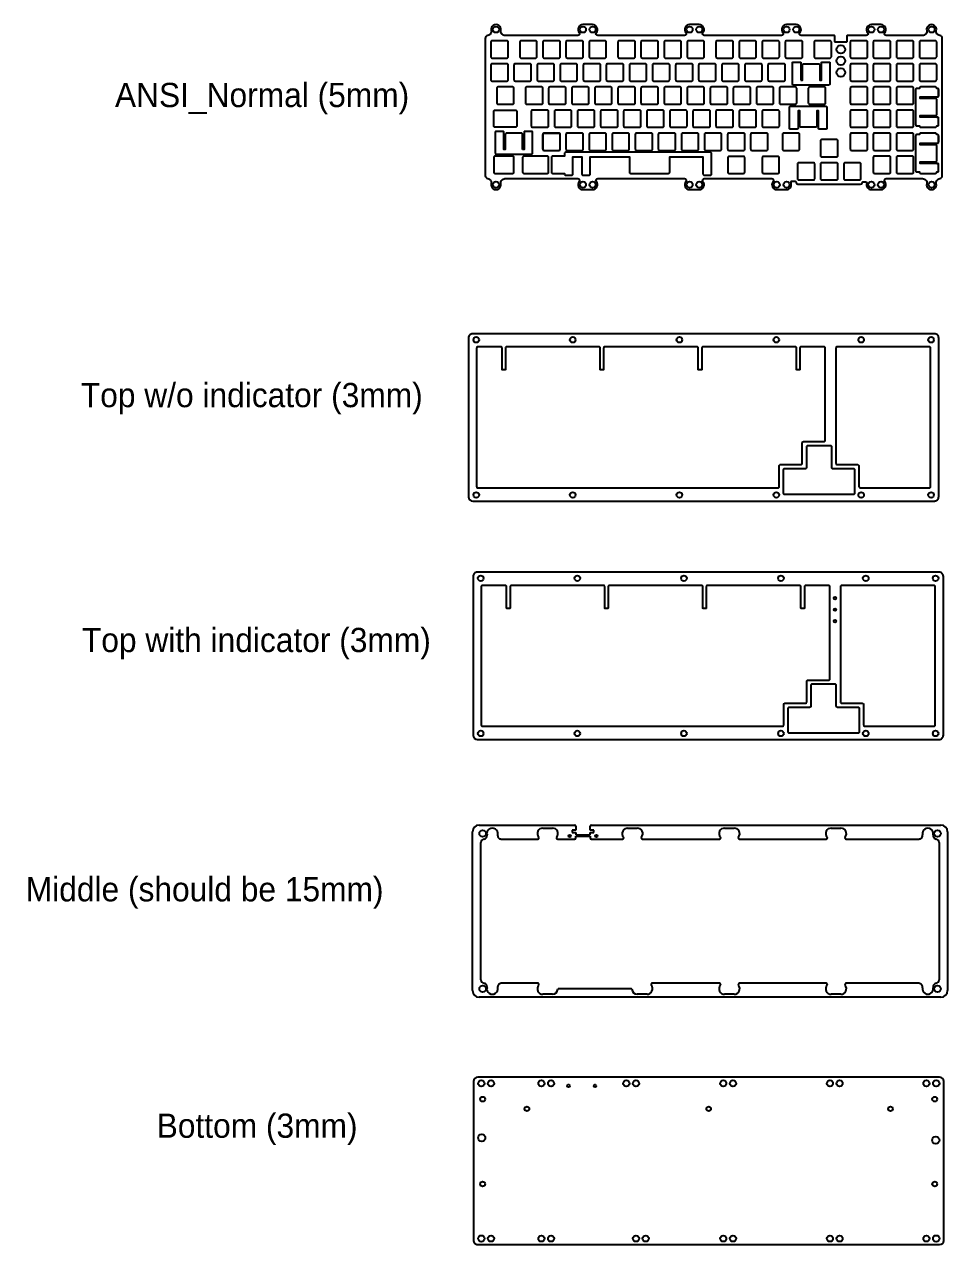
# Model space of a CAD drawing. Extents: x -388 to 374, y -1165 to -158.
import ezdxf
from ezdxf.enums import TextEntityAlignment as Align

# ---------------------------------------------------------------- set-up
doc = ezdxf.new("R2010")
doc.units = 0
doc.header["$MEASUREMENT"] = 0
doc.layers.get('0').update_dxf_attribs({"linetype": 'CONTINUOUS'})
for name, color, linetype in [('BOTTOM', 4, 'CONTINUOUS'), ('MID', 3, 'CONTINUOUS'), ('PLATE', 2, 'CONTINUOUS'), ('TOP', 1, 'CONTINUOUS')]:
    doc.layers.add(name, color=color, linetype=linetype)
doc.styles.get("Standard").update_dxf_attribs({"font": ''})
doc.styles.get('STANDARD').set_extended_font_data('굴림')

# ---------------------------------------------------------------- blocks, each defined once
blk = doc.blocks.new('SWITCH_HOLE_FOR_ACRYLIC')
for p, q in [((-7.1, -6.1), (-7.1, 6.1)), ((-6.1, 7.1), (6.1, 7.1)), ((7.1, -6.1), (7.1, 6.1)), ((-6.1, -7.1), (6.1, -7.1))]:
    blk.add_line(p, q)
for centre, start, end in [((-6.1, 6.1), 90, 180), ((6.1, 6.1), 0, 90), ((-6.1, -6.1), 180, 270), ((6.1, -6.1), 270, 0)]:
    blk.add_arc(centre, 1, start, end)
blk = doc.blocks.new('QWEQWE')
at = {"layer": 'PLATE'}
for p, q in [((373.9, 14.4), (373.9, 9.4)), ((372.4, 8.4), (373.4, 8.4)), ((372.4, -29.7), (373.4, -29.7)), ((373.9, -23.7), (373.9, -28.7))]:
    blk.add_line(p, q, dxfattribs=at)
for points in [[(259.6, 61.5, 0.634134), (256.5, 68), (248.5, 68, 0.634134), (245.4, 61.5, -0.634134), (244.3, 59), (180.7, 59, -0.634134), (179.6, 61.5, 0.634134), (176.5, 68), (168.5, 68, 0.634134), (165.4, 61.5, -0.634134), (164.3, 59), (92.7, 59, -0.634134), (91.6, 61.5, 0.634134), (88.5, 68), (80.5, 68, 0.634134), (77.4, 61.5, -0.634134), (76.3, 59), (16.2, 59, -0.474496), (12.8, 63.2, 1.224738), (4.9, 63.2, -0.424179), (2.1, 59, 0.365977), (0, 56.6), (0, -56.6, 0.365977), (2.1, -59, -0.424179), (4.9, -63.2, 1.224738), (12.8, -63.2, -0.474496), (16.2, -59), (76.3, -59, -0.63414), (77.4, -61.5, 0.63414), (80.5, -68), (88.5, -68, 0.63414), (91.6, -61.5, -0.63414), (92.7, -59), (164.3, -59, -0.63414), (165.4, -61.5, 0.63414), (168.5, -68), (176.5, -68, 0.63414), (179.6, -61.5, -0.63414), (180.7, -59), (236.3, -59, -0.63414), (237.4, -61.5, 0.63414), (240.5, -68), (248.5, -68, 0.474496), (252.4, -63.2, -0.101027), (252.4, -61.8, -0.356385), (253.4, -61), (255.4, -61, -0.414214), (256.4, -62, 0.414214), (257.9, -63.5), (309.6, -63.5, 0.356394), (311.1, -62.3, -0.356394), (312.1, -61.5), (313.7, -61.5, -0.414204), (314.7, -62.5, -0.050389), (314.6, -63.2, 0.474496), (318.5, -68), (326.5, -68, 0.63414), (329.6, -61.5, -0.63414), (330.7, -59), (360.8, -59, -0.4745), (364.2, -63.2, 1.224745), (372.1, -63.2, -0.424179), (374.9, -59, 0.365977), (377, -56.6), (377, 56.6, 0.365977), (374.9, 59, -0.424179), (372.1, 63.2, 1.224738), (364.2, 63.2, -0.474496), (360.8, 59), (330.7, 59, -0.634134), (329.6, 61.5, 0.634134), (326.5, 68), (318.5, 68, 0.634134), (315.4, 61.5, -0.634134), (314.3, 59), (298.7, 59, 0.414214), (298.2, 58.5), (298.2, 54.1, -0.414214), (297.7, 53.6), (288.8, 53.6, -0.414214), (288.3, 54.1), (288.3, 58.5, 0.414214), (287.8, 59), (260.7, 59, -0.634134)], [(18.8, 41.5), (18.8, 53.7, 0.414214), (17.8, 54.7), (5.6, 54.7, 0.414214), (4.6, 53.7), (4.6, 41.5, 0.414214), (5.6, 40.5), (17.8, 40.5, 0.414214)], [(42.6, 41.5), (42.6, 53.7, 0.414214), (41.6, 54.7), (29.4, 54.7, 0.414214), (28.4, 53.7), (28.4, 41.5, 0.414214), (29.4, 40.5), (41.6, 40.5, 0.414214)], [(61.7, 41.5), (61.7, 53.7, 0.414214), (60.7, 54.7), (48.5, 54.7, 0.414214), (47.5, 53.7), (47.5, 41.5, 0.414214), (48.5, 40.5), (60.7, 40.5, 0.414214)], [(80.7, 41.5), (80.7, 53.7, 0.414214), (79.7, 54.7), (67.5, 54.7, 0.414214), (66.5, 53.7), (66.5, 41.5, 0.414214), (67.5, 40.5), (79.7, 40.5, 0.414214)], [(99.8, 41.5), (99.8, 53.7, 0.414214), (98.8, 54.7), (86.6, 54.7, 0.414214), (85.6, 53.7), (85.6, 41.5, 0.414214), (86.6, 40.5), (98.8, 40.5, 0.414214)], [(123.6, 41.5), (123.6, 53.7, 0.414214), (122.6, 54.7), (110.4, 54.7, 0.414214), (109.4, 53.7), (109.4, 41.5, 0.414214), (110.4, 40.5), (122.6, 40.5, 0.414214)], [(142.6, 41.5), (142.6, 53.7, 0.414214), (141.6, 54.7), (129.4, 54.7, 0.414214), (128.4, 53.7), (128.4, 41.5, 0.414214), (129.4, 40.5), (141.6, 40.5, 0.414214)], [(161.7, 41.5), (161.7, 53.7, 0.414214), (160.7, 54.7), (148.5, 54.7, 0.414214), (147.5, 53.7), (147.5, 41.5, 0.414214), (148.5, 40.5), (160.7, 40.5, 0.414214)], [(180.7, 41.5), (180.7, 53.7, 0.414214), (179.7, 54.7), (167.5, 54.7, 0.414214), (166.5, 53.7), (166.5, 41.5, 0.414214), (167.5, 40.5), (179.7, 40.5, 0.414214)], [(203.5, 54.7), (191.3, 54.7, 0.414214), (190.3, 53.7), (190.3, 41.5, 0.414214), (191.3, 40.5), (203.5, 40.5, 0.414214), (204.5, 41.5), (204.5, 53.7, 0.414214)], [(223.6, 41.5), (223.6, 53.7, 0.414214), (222.6, 54.7), (210.4, 54.7, 0.414214), (209.4, 53.7), (209.4, 41.5, 0.414214), (210.4, 40.5), (222.6, 40.5, 0.414214)], [(242.6, 41.5), (242.6, 53.7, 0.414214), (241.6, 54.7), (229.4, 54.7, 0.414214), (228.4, 53.7), (228.4, 41.5, 0.414214), (229.4, 40.5), (241.6, 40.5, 0.414214)], [(261.7, 41.5), (261.7, 53.7, 0.414214), (260.7, 54.7), (248.5, 54.7, 0.414214), (247.5, 53.7), (247.5, 41.5, 0.414214), (248.5, 40.5), (260.7, 40.5, 0.414214)], [(285.5, 41.5), (285.5, 53.7, 0.414214), (284.5, 54.7), (272.3, 54.7, 0.414214), (271.3, 53.7), (271.3, 41.5, 0.414214), (272.3, 40.5), (284.5, 40.5, 0.414214)], [(315.3, 41.5), (315.3, 53.7, 0.414214), (314.3, 54.7), (302.1, 54.7, 0.414214), (301.1, 53.7), (301.1, 41.5, 0.414214), (302.1, 40.5), (314.3, 40.5, 0.414214)], [(334.3, 41.5), (334.3, 53.7, 0.414214), (333.3, 54.7), (321.1, 54.7, 0.414214), (320.1, 53.7), (320.1, 41.5, 0.414214), (321.1, 40.5), (333.3, 40.5, 0.414214)], [(353.4, 41.5), (353.4, 53.7, 0.414214), (352.4, 54.7), (340.2, 54.7, 0.414214), (339.2, 53.7), (339.2, 41.5, 0.414214), (340.2, 40.5), (352.4, 40.5, 0.414214)], [(372.4, 41.5), (372.4, 53.7, 0.414214), (371.4, 54.7), (359.2, 54.7, 0.414214), (358.2, 53.7), (358.2, 41.5, 0.414214), (359.2, 40.5), (371.4, 40.5, 0.414214)], [(18.8, 22.5), (18.8, 34.7, 0.414214), (17.8, 35.7), (5.6, 35.7, 0.414214), (4.6, 34.7), (4.6, 22.5, 0.414214), (5.6, 21.5), (17.8, 21.5, 0.414214)], [(24.6, 21.5), (36.8, 21.5, 0.414214), (37.8, 22.5), (37.8, 34.7, 0.414214), (36.8, 35.7), (24.6, 35.7, 0.414214), (23.6, 34.7), (23.6, 22.5, 0.414214)], [(43.7, 21.5), (55.9, 21.5, 0.414214), (56.9, 22.5), (56.9, 34.7, 0.414214), (55.9, 35.7), (43.7, 35.7, 0.414214), (42.7, 34.7), (42.7, 22.5, 0.414214)], [(62.7, 21.5), (74.9, 21.5, 0.414214), (75.9, 22.5), (75.9, 34.7, 0.414214), (74.9, 35.7), (62.7, 35.7, 0.414214), (61.7, 34.7), (61.7, 22.5, 0.414214)], [(81.8, 21.5), (94, 21.5, 0.414214), (95, 22.5), (95, 34.7, 0.414214), (94, 35.7), (81.8, 35.7, 0.414214), (80.8, 34.7), (80.8, 22.5, 0.414214)], [(100.8, 21.5), (113, 21.5, 0.414214), (114, 22.5), (114, 34.7, 0.414214), (113, 35.7), (100.8, 35.7, 0.414214), (99.8, 34.7), (99.8, 22.5, 0.414214)], [(119.9, 21.5), (132.1, 21.5, 0.414214), (133.1, 22.5), (133.1, 34.7, 0.414214), (132.1, 35.7), (119.9, 35.7, 0.414214), (118.9, 34.7), (118.9, 22.5, 0.414214)], [(138.9, 21.5), (151.1, 21.5, 0.414214), (152.1, 22.5), (152.1, 34.7, 0.414214), (151.1, 35.7), (138.9, 35.7, 0.414214), (137.9, 34.7), (137.9, 22.5, 0.414214)], [(158, 21.5), (170.2, 21.5, 0.414214), (171.2, 22.5), (171.2, 34.7, 0.414214), (170.2, 35.7), (158, 35.7, 0.414214), (157, 34.7), (157, 22.5, 0.414214)], [(177, 21.5), (189.2, 21.5, 0.414214), (190.2, 22.5), (190.2, 34.7, 0.414214), (189.2, 35.7), (177, 35.7, 0.414214), (176, 34.7), (176, 22.5, 0.414214)], [(196.1, 21.5), (208.3, 21.5, 0.414214), (209.3, 22.5), (209.3, 34.7, 0.414214), (208.3, 35.7), (196.1, 35.7, 0.414214), (195.1, 34.7), (195.1, 22.5, 0.414214)], [(215.1, 21.5), (227.3, 21.5, 0.414214), (228.3, 22.5), (228.3, 34.7, 0.414214), (227.3, 35.7), (215.1, 35.7, 0.414214), (214.1, 34.7), (214.1, 22.5, 0.414214)], [(234.2, 21.5), (246.4, 21.5, 0.414214), (247.4, 22.5), (247.4, 34.7, 0.414214), (246.4, 35.7), (234.2, 35.7, 0.414214), (233.2, 34.7), (233.2, 22.5, 0.414214)], [(260.4, 22.1), (261.8, 22.1), (261.8, 34.7, -0.414214), (262.8, 35.7), (275, 35.7, -0.414214), (276, 34.7), (276, 22.1), (277.3, 22.1), (277.3, 36.7, -0.414214), (277.8, 37.2), (283.8, 37.2, -0.414214), (284.3, 36.7), (284.3, 19.2, -0.414214), (283.3, 18.2), (254.4, 18.2, -0.414214), (253.4, 19.2), (253.4, 36.7, -0.414214), (253.9, 37.2), (259.9, 37.2, -0.414214), (260.4, 36.7)], [(302.1, 21.5), (314.3, 21.5, 0.414214), (315.3, 22.5), (315.3, 34.7, 0.414214), (314.3, 35.7), (302.1, 35.7, 0.414214), (301.1, 34.7), (301.1, 22.5, 0.414214)], [(321.1, 21.5), (333.3, 21.5, 0.414214), (334.3, 22.5), (334.3, 34.7, 0.414214), (333.3, 35.7), (321.1, 35.7, 0.414214), (320.1, 34.7), (320.1, 22.5, 0.414214)], [(340.2, 21.5), (352.4, 21.5, 0.414214), (353.4, 22.5), (353.4, 34.7, 0.414214), (352.4, 35.7), (340.2, 35.7, 0.414214), (339.2, 34.7), (339.2, 22.5, 0.414214)], [(359.2, 21.5), (371.4, 21.5, 0.414214), (372.4, 22.5), (372.4, 34.7, 0.414214), (371.4, 35.7), (359.2, 35.7, 0.414214), (358.2, 34.7), (358.2, 22.5, 0.414214)], [(9.4, 3.4, 0.414214), (10.4, 2.4), (22.6, 2.4, 0.414214), (23.6, 3.4), (23.6, 15.6, 0.414214), (22.6, 16.6), (10.4, 16.6, 0.414214), (9.4, 15.6)], [(47.4, 3.4), (47.4, 15.6, 0.414214), (46.4, 16.6), (34.2, 16.6, 0.414214), (33.2, 15.6), (33.2, 3.4, 0.414214), (34.2, 2.4), (46.4, 2.4, 0.414214)], [(66.4, 3.4), (66.4, 15.6, 0.414214), (65.4, 16.6), (53.2, 16.6, 0.414214), (52.2, 15.6), (52.2, 3.4, 0.414214), (53.2, 2.4), (65.4, 2.4, 0.414214)], [(85.5, 15.6, 0.414214), (84.5, 16.6), (72.3, 16.6, 0.414214), (71.3, 15.6), (71.3, 3.4, 0.414214), (72.3, 2.4), (84.5, 2.4, 0.414214), (85.5, 3.4)], [(104.5, 3.4), (104.5, 15.6, 0.414214), (103.5, 16.6), (91.3, 16.6, 0.414214), (90.3, 15.6), (90.3, 3.4, 0.414214), (91.3, 2.4), (103.5, 2.4, 0.414214)], [(123.6, 3.4), (123.6, 15.6, 0.414214), (122.6, 16.6), (110.4, 16.6, 0.414214), (109.4, 15.6), (109.4, 3.4, 0.414214), (110.4, 2.4), (122.6, 2.4, 0.414214)], [(142.6, 3.4), (142.6, 15.6, 0.414214), (141.6, 16.6), (129.4, 16.6, 0.414214), (128.4, 15.6), (128.4, 3.4, 0.414214), (129.4, 2.4), (141.6, 2.4, 0.414214)], [(161.7, 3.4), (161.7, 15.6, 0.414214), (160.7, 16.6), (148.5, 16.6, 0.414214), (147.5, 15.6), (147.5, 3.4, 0.414214), (148.5, 2.4), (160.7, 2.4, 0.414214)], [(180.7, 3.4), (180.7, 15.6, 0.414214), (179.7, 16.6), (167.5, 16.6, 0.414214), (166.5, 15.6), (166.5, 3.4, 0.414214), (167.5, 2.4), (179.7, 2.4, 0.414214)], [(199.8, 3.4), (199.8, 15.6, 0.414214), (198.8, 16.6), (186.6, 16.6, 0.414214), (185.6, 15.6), (185.6, 3.4, 0.414214), (186.6, 2.4), (198.8, 2.4, 0.414214)], [(218.8, 3.4), (218.8, 15.6, 0.414214), (217.8, 16.6), (205.6, 16.6, 0.414214), (204.6, 15.6), (204.6, 3.4, 0.414214), (205.6, 2.4), (217.8, 2.4, 0.414214)], [(237.9, 3.4), (237.9, 15.6, 0.414214), (236.9, 16.6), (224.7, 16.6, 0.414214), (223.7, 15.6), (223.7, 3.4, 0.414214), (224.7, 2.4), (236.9, 2.4, 0.414214)], [(256.9, 3.4), (256.9, 15.6, 0.414214), (255.9, 16.6), (243.7, 16.6, 0.414214), (242.7, 15.6), (242.7, 3.4, 0.414214), (243.7, 2.4), (255.9, 2.4, 0.414214)], [(267.5, 2.4), (279.7, 2.4, 0.414214), (280.7, 3.4), (280.7, 15.6, 0.414214), (279.7, 16.6), (267.5, 16.6, 0.414214), (266.5, 15.6), (266.5, 3.4, 0.414214)], [(315.3, 3.4), (315.3, 15.6, 0.414214), (314.3, 16.6), (302.1, 16.6, 0.414214), (301.1, 15.6), (301.1, 3.4, 0.414214), (302.1, 2.4), (314.3, 2.4, 0.414214)], [(334.3, 3.4), (334.3, 15.6, 0.414214), (333.3, 16.6), (321.1, 16.6, 0.414214), (320.1, 15.6), (320.1, 3.4, 0.414214), (321.1, 2.4), (333.3, 2.4, 0.414214)], [(353.4, 3.4), (353.4, 15.6, 0.414214), (352.4, 16.6), (340.2, 16.6, 0.414214), (339.2, 15.6), (339.2, 3.4, 0.414214), (340.2, 2.4), (352.4, 2.4, 0.414214)], [(281.9, -0.2), (281.9, -17.6, -0.414214), (281.4, -18.1), (275.4, -18.1, -0.414214), (274.9, -17.6), (274.9, -3), (273.6, -3), (273.6, -15.6, -0.414214), (272.6, -16.6), (260.4, -16.6, -0.414214), (259.4, -15.6), (259.4, -3), (258, -3), (258, -17.6, -0.414214), (257.5, -18.1), (251.5, -18.1, -0.414214), (251, -17.6), (251, -0.2, -0.414214), (252, 0.8), (280.9, 0.8, -0.414214)], [(24.9, -2.4, -0.414214), (25.9, -3.4), (25.9, -15.6, -0.414214), (24.9, -16.6), (8, -16.6, -0.414214), (7, -15.6), (7, -3.4, -0.414214), (8, -2.4)], [(52.1, -15.6), (52.1, -3.4, 0.414214), (51.1, -2.4), (38.9, -2.4, 0.414214), (37.9, -3.4), (37.9, -15.6, 0.414214), (38.9, -16.6), (51.1, -16.6, 0.414214)], [(71.2, -15.6), (71.2, -3.4, 0.414214), (70.2, -2.4), (58, -2.4, 0.414214), (57, -3.4), (57, -15.6, 0.414214), (58, -16.6), (70.2, -16.6, 0.414214)], [(90.2, -15.6), (90.2, -3.4, 0.414214), (89.2, -2.4), (77, -2.4, 0.414214), (76, -3.4), (76, -15.6, 0.414214), (77, -16.6), (89.2, -16.6, 0.414214)], [(109.3, -15.6), (109.3, -3.4, 0.414214), (108.3, -2.4), (96.1, -2.4, 0.414214), (95.1, -3.4), (95.1, -15.6, 0.414214), (96.1, -16.6), (108.3, -16.6, 0.414214)], [(128.3, -15.6), (128.3, -3.4, 0.414214), (127.3, -2.4), (115.1, -2.4, 0.414214), (114.1, -3.4), (114.1, -15.6, 0.414214), (115.1, -16.6), (127.3, -16.6, 0.414214)], [(147.4, -15.6), (147.4, -3.4, 0.414214), (146.4, -2.4), (134.2, -2.4, 0.414214), (133.2, -3.4), (133.2, -15.6, 0.414214), (134.2, -16.6), (146.4, -16.6, 0.414214)], [(166.4, -15.6), (166.4, -3.4, 0.414214), (165.4, -2.4), (153.2, -2.4, 0.414214), (152.2, -3.4), (152.2, -15.6, 0.414214), (153.2, -16.6), (165.4, -16.6, 0.414214)], [(185.5, -15.6), (185.5, -3.4, 0.414214), (184.5, -2.4), (172.3, -2.4, 0.414214), (171.3, -3.4), (171.3, -15.6, 0.414214), (172.3, -16.6), (184.5, -16.6, 0.414214)], [(204.5, -15.6), (204.5, -3.4, 0.414214), (203.5, -2.4), (191.3, -2.4, 0.414214), (190.3, -3.4), (190.3, -15.6, 0.414214), (191.3, -16.6), (203.5, -16.6, 0.414214)], [(223.6, -15.6), (223.6, -3.4, 0.414214), (222.6, -2.4), (210.4, -2.4, 0.414214), (209.4, -3.4), (209.4, -15.6, 0.414214), (210.4, -16.6), (222.6, -16.6, 0.414214)], [(242.6, -15.6), (242.6, -3.4, 0.414214), (241.6, -2.4), (229.4, -2.4, 0.414214), (228.4, -3.4), (228.4, -15.6, 0.414214), (229.4, -16.6), (241.6, -16.6, 0.414214)], [(315.3, -15.6), (315.3, -3.4, 0.414214), (314.3, -2.4), (302.1, -2.4, 0.414214), (301.1, -3.4), (301.1, -15.6, 0.414214), (302.1, -16.6), (314.3, -16.6, 0.414214)], [(334.3, -15.6), (334.3, -3.4, 0.414214), (333.3, -2.4), (321.1, -2.4, 0.414214), (320.1, -3.4), (320.1, -15.6, 0.414214), (321.1, -16.6), (333.3, -16.6, 0.414214)], [(353.4, -15.6), (353.4, -3.4, 0.414214), (352.4, -2.4), (340.2, -2.4, 0.414214), (339.2, -3.4), (339.2, -15.6, 0.414214), (340.2, -16.6), (352.4, -16.6, 0.414214)], [(30.7, -35.1), (30.7, -22.5, 0.414214), (29.7, -21.5), (17.5, -21.5, 0.414214), (16.5, -22.5), (16.5, -35.1), (15.2, -35.1), (15.2, -20.5, 0.414214), (14.7, -20), (8.7, -20, 0.414214), (8.2, -20.5), (8.2, -37.9, 0.414214), (9.2, -38.9), (38, -38.9, 0.414214), (39, -37.9), (39, -20.5, 0.414214), (38.5, -20), (32.5, -20, 0.414214), (32, -20.5), (32, -35.1)], [(61.7, -34.7), (61.7, -22.5, 0.414214), (60.7, -21.5), (48.5, -21.5, 0.414214), (47.5, -22.5), (47.5, -34.7, 0.414214), (48.5, -35.7), (60.7, -35.7, 0.414214)], [(80.7, -34.7), (80.7, -22.5, 0.414214), (79.7, -21.5), (67.5, -21.5, 0.414214), (66.5, -22.5), (66.5, -34.7, 0.414214), (67.5, -35.7), (79.7, -35.7, 0.414214)], [(99.8, -34.7), (99.8, -22.5, 0.414214), (98.8, -21.5), (86.6, -21.5, 0.414214), (85.6, -22.5), (85.6, -34.7, 0.414214), (86.6, -35.7), (98.8, -35.7, 0.414214)], [(118.8, -34.7), (118.8, -22.5, 0.414214), (117.8, -21.5), (105.6, -21.5, 0.414214), (104.6, -22.5), (104.6, -34.7, 0.414214), (105.6, -35.7), (117.8, -35.7, 0.414214)], [(137.9, -34.7), (137.9, -22.5, 0.414214), (136.9, -21.5), (124.7, -21.5, 0.414214), (123.7, -22.5), (123.7, -34.7, 0.414214), (124.7, -35.7), (136.9, -35.7, 0.414214)], [(156.9, -34.7), (156.9, -22.5, 0.414214), (155.9, -21.5), (143.7, -21.5, 0.414214), (142.7, -22.5), (142.7, -34.7, 0.414214), (143.7, -35.7), (155.9, -35.7, 0.414214)], [(176, -34.7), (176, -22.5, 0.414214), (175, -21.5), (162.8, -21.5, 0.414214), (161.8, -22.5), (161.8, -34.7, 0.414214), (162.8, -35.7), (175, -35.7, 0.414214)], [(195, -34.7), (195, -22.5, 0.414214), (194, -21.5), (181.8, -21.5, 0.414214), (180.8, -22.5), (180.8, -34.7, 0.414214), (181.8, -35.7), (194, -35.7, 0.414214)], [(214.1, -34.7), (214.1, -22.5, 0.414214), (213.1, -21.5), (200.9, -21.5, 0.414214), (199.9, -22.5), (199.9, -34.7, 0.414214), (200.9, -35.7), (213.1, -35.7, 0.414214)], [(233.1, -34.7), (233.1, -22.5, 0.414214), (232.1, -21.5), (219.9, -21.5, 0.414214), (218.9, -22.5), (218.9, -34.7, 0.414214), (219.9, -35.7), (232.1, -35.7, 0.414214)], [(259.3, -34.7), (259.3, -22.5, 0.414214), (258.3, -21.5), (246.1, -21.5, 0.414214), (245.1, -22.5), (245.1, -34.7, 0.414214), (246.1, -35.7), (258.3, -35.7, 0.414214)], [(290.8, -40), (290.8, -27.8, 0.414214), (289.8, -26.8), (277.6, -26.8, 0.414214), (276.6, -27.8), (276.6, -40, 0.414214), (277.6, -41), (289.8, -41, 0.414214)], [(315.3, -34.7), (315.3, -22.5, 0.414214), (314.3, -21.5), (302.1, -21.5, 0.414214), (301.1, -22.5), (301.1, -34.7, 0.414214), (302.1, -35.7), (314.3, -35.7, 0.414214)], [(334.3, -34.7), (334.3, -22.5, 0.414214), (333.3, -21.5), (321.1, -21.5, 0.414214), (320.1, -22.5), (320.1, -34.7, 0.414214), (321.1, -35.7), (333.3, -35.7, 0.414214)], [(353.4, -34.7), (353.4, -22.5, 0.414214), (352.4, -21.5), (340.2, -21.5, 0.414214), (339.2, -22.5), (339.2, -34.7, 0.414214), (340.2, -35.7), (352.4, -35.7, 0.414214)], [(66.3, -56.1), (71.3, -56.1, 0.414214), (72.3, -55.2), (72.3, -40.9), (79.6, -40.9), (79.6, -55.2, 0.414214), (80.6, -56.1), (85.6, -56.1, 0.414214), (86.6, -55.2), (86.6, -40.9), (118.9, -40.9), (118.9, -53.7, 0.414214), (119.9, -54.7), (151.1, -54.7, 0.414214), (152.1, -53.7), (152.1, -40.9), (179.6, -40.9), (179.6, -55.2, 0.414214), (180.6, -56.1), (185.6, -56.1, 0.414214), (186.6, -55.2), (186.6, -38.3, 0.414214), (185.6, -37.3), (66.3, -37.3, 0.414214), (65.3, -38.3), (65.3, -40.5), (55.6, -40.5, 0.414214), (54.6, -41.5), (54.6, -53.7, 0.414214), (55.6, -54.7), (65.3, -54.7), (65.3, -55.2, 0.414214)], [(8, -54.7), (22.6, -54.7, 0.414214), (23.6, -53.7), (23.6, -41.5, 0.414214), (22.6, -40.5), (8, -40.5, 0.414214), (7, -41.5), (7, -53.7, 0.414214)], [(31.8, -54.7), (51.1, -54.7, 0.414214), (52.1, -53.7), (52.1, -41.5, 0.414214), (51.1, -40.5), (31.8, -40.5, 0.414214), (30.8, -41.5), (30.8, -53.7, 0.414214)], [(201, -40.7, 0.414214), (200, -41.7), (200, -53.7, 0.414214), (201, -54.7), (213, -54.7, 0.414214), (214, -53.7), (214, -41.7, 0.414214), (213, -40.7)], [(229.5, -40.7, 0.414214), (228.5, -41.7), (228.5, -53.7, 0.414214), (229.5, -54.7), (241.5, -54.7, 0.414214), (242.5, -53.7), (242.5, -41.7, 0.414214), (241.5, -40.7)], [(258.6, -60.1), (270.8, -60.1, 0.414214), (271.8, -59.1), (271.8, -46.9, 0.414214), (270.8, -45.9), (258.6, -45.9, 0.414214), (257.6, -46.9), (257.6, -59.1, 0.414214)], [(290.8, -59.1), (290.8, -46.9, 0.414214), (289.8, -45.9), (277.6, -45.9, 0.414214), (276.6, -46.9), (276.6, -59.1, 0.414214), (277.6, -60.1), (289.8, -60.1, 0.414214)], [(309.9, -59.1), (309.9, -46.9, 0.414214), (308.9, -45.9), (296.7, -45.9, 0.414214), (295.7, -46.9), (295.7, -59.1, 0.414214), (296.7, -60.1), (308.9, -60.1, 0.414214)], [(334.3, -53.7), (334.3, -41.5, 0.414214), (333.3, -40.5), (321.1, -40.5, 0.414214), (320.1, -41.5), (320.1, -53.7, 0.414214), (321.1, -54.7), (333.3, -54.7, 0.414214)], [(353.4, -53.7), (353.4, -41.5, 0.414214), (352.4, -40.5), (340.2, -40.5, 0.414214), (339.2, -41.5), (339.2, -53.7, 0.414214), (340.2, -54.7), (352.4, -54.7, 0.414214)]]:
    blk.add_lwpolyline(points, format="xyb", close=True, dxfattribs=at)
for points in [[(372.4, -8.4), (373.4, -8.4), (358.8, -8.4), (358.8, -7), (371.9, -7, 0.414214), (372.4, -6.5), (372.4, 6.5, 0.414214), (371.9, 7), (358.8, 7), (358.8, 8.4), (373.4, 8.4, 0.414214), (373.9, 8.9), (373.9, 14.9, 0.414214), (373.4, 15.4), (372.4, 15.4), (372.4, 15.6, 0.414214), (371.4, 16.6), (359.2, 16.6, 0.414214), (358.2, 15.6), (358.2, 15.4), (356, 15.4, 0.414214), (355, 14.4), (355, -14.4, 0.414214), (356, -15.4), (358.2, -15.4), (358.2, -15.6, 0.414214), (359.2, -16.6), (371.4, -16.6, 0.414214), (372.4, -15.6), (372.4, -15.4), (373.4, -15.4, 0.414214), (373.9, -14.9), (373.9, -8.9, 0.414214), (373.4, -8.4)], [(372.4, -46.5), (373.4, -46.5), (358.8, -46.5), (358.8, -45.1), (371.9, -45.1, 0.414214), (372.4, -44.6), (372.4, -31.6, 0.414214), (371.9, -31.1), (358.8, -31.1), (358.8, -29.7), (373.4, -29.7, 0.414214), (373.9, -29.2), (373.9, -23.2, 0.414214), (373.4, -22.7), (372.4, -22.7), (372.4, -22.5, 0.414214), (371.4, -21.5), (359.2, -21.5, 0.414214), (358.2, -22.5), (358.2, -22.7), (356, -22.7, 0.414214), (355, -23.7), (355, -52.5, 0.414214), (356, -53.5), (358.2, -53.5), (358.2, -53.7, 0.414214), (359.2, -54.7), (371.4, -54.7, 0.414214), (372.4, -53.7), (372.4, -53.5), (373.4, -53.5, 0.414214), (373.9, -53), (373.9, -47, 0.414214), (373.4, -46.5)]]:
    blk.add_lwpolyline(points, format="xyb", dxfattribs=at)
for centre, radius in [((8.8, 64), 2.53), ((80.5, 64), 2.53), ((88.5, 64), 2.53), ((168.5, 64), 2.53), ((176.5, 64), 2.53), ((248.5, 64), 2.53), ((256.5, 64), 2.53), ((318.5, 64), 2.53), ((326.5, 64), 2.53), ((368.2, 64), 2.53), ((293.3, 47.6), 3.5), ((293.3, 38.1), 3.5), ((293.3, 28.6), 3.5), ((8.8, -64), 2.53), ((80.5, -64), 2.53), ((88.5, -64), 2.53), ((168.5, -64), 2.53), ((176.5, -64), 2.53), ((240.5, -64), 2.53), ((248.5, -64), 2.53), ((318.5, -64), 2.53), ((326.5, -64), 2.53), ((368.2, -64), 2.53)]:
    blk.add_circle(centre, radius, dxfattribs=at)
blk.add_blockref('SWITCH_HOLE_FOR_ACRYLIC', (54.6, -28.6), dxfattribs=at)

msp = doc.modelspace()

# ---------------------------------------------------------------- linework, layer by layer
at = {"color": 4}
for centre in [(-10.7, -1076.7), (363.9, -1078.7)]:
    msp.add_circle(centre, 3, dxfattribs=at)
at = {"layer": 'BOTTOM'}
for p, q in [((-17.4, -1030.3), (-17.4, -1161.3)), ((367.1, -1026.8), (-13.9, -1026.8)), ((370.6, -1161.3), (370.6, -1030.3)), ((-13.9, -1164.8), (367.1, -1164.8))]:
    msp.add_line(p, q, dxfattribs=at)
at = {"layer": 'BOTTOM', "linetype": 'CONTINUOUS'}
for centre, radius in [((-11, -1031.8), 2.6), ((60.9, -1033.9), 1.05), ((82.8, -1033.9), 1.05), ((364.3, -1031.8), 2.6), ((-11, -1159.8), 2.6), ((364.3, -1159.8), 2.6)]:
    msp.add_circle(centre, radius, dxfattribs=at)
at = {"layer": 'BOTTOM'}
for centre in [(-3, -1031.8), (38.6, -1031.8), (46.6, -1031.8), (108.6, -1031.8), (116.6, -1031.8), (188.6, -1031.8), (196.6, -1031.8), (276.6, -1031.8), (284.6, -1031.8), (356.3, -1031.8), (-3, -1159.8), (38.6, -1159.8), (46.6, -1159.8), (116.6, -1159.8), (124.6, -1159.8), (188.6, -1159.8), (196.6, -1159.8), (276.6, -1159.8), (284.6, -1159.8), (356.3, -1159.8)]:
    msp.add_circle(centre, 2.53, dxfattribs=at)
at = {"layer": 'BOTTOM', "color": 1}
for centre in [(-9.9, -1044.8), (363.1, -1044.8), (-9.9, -1114.8), (363.1, -1114.8)]:
    msp.add_circle(centre, 2, dxfattribs=at)
at = {"layer": 'BOTTOM', "color": 2}
for centre in [(26.6, -1052.8), (176.6, -1052.8), (326.6, -1052.8)]:
    msp.add_circle(centre, 1.9, dxfattribs=at)
at = {"layer": 'BOTTOM'}
for centre, start, end in [((-13.9, -1030.3), 90, 180), ((367.1, -1030.3), 0, 90), ((-13.9, -1161.3), 180, 270.0001), ((367.1, -1161.3), 270.0001, 0)]:
    msp.add_arc(centre, 3.5, start, end, dxfattribs=at)
at = {"layer": 'MID'}
for p, q in [((-18.3, -955.3), (-18.3, -824.3)), ((-12.8, -818.8), (66, -818.8)), ((39.7, -821.3), (47.7, -821.3)), ((67, -822.9), (64, -822.9)), ((64, -822.9), (64, -825)), ((64, -825), (67, -825)), ((67, -819.8), (67, -822.9)), ((67, -825), (67, -826.9)), ((78.9, -822.9), (78.9, -819.8)), ((81.9, -822.9), (78.9, -822.9)), ((78.9, -826.9), (78.9, -825)), ((78.9, -825), (81.9, -825)), ((79.9, -818.8), (368.2, -818.8)), ((81.9, -825), (81.9, -822.9)), ((109.7, -821.3), (117.7, -821.3)), ((189.7, -821.3), (197.7, -821.3)), ((277.7, -821.3), (285.7, -821.3)), ((373.7, -824.3), (373.7, -955.3)), ((-11.3, -946.4), (-11.3, -833.2)), ((5.4, -830.3), (35.5, -830.3)), ((52, -830.3), (66, -830.3)), ((67, -826.9), (78.9, -826.9)), ((67, -829.3), (67, -827.9)), ((67, -827.9), (78.9, -827.9)), ((78.9, -827.9), (78.9, -829.3)), ((79.9, -830.3), (105.5, -830.3)), ((122, -830.3), (185.5, -830.3)), ((202, -830.3), (273.5, -830.3)), ((290, -830.3), (350, -830.3)), ((366.7, -833.2), (366.7, -946.4)), ((35.5, -949.3), (5.4, -949.3)), ((112.7, -953.8), (52.7, -953.8)), ((185.5, -949.3), (130, -949.3)), ((273.5, -949.3), (202, -949.3)), ((350, -949.3), (290, -949.3)), ((368.2, -960.8), (-12.8, -960.8)), ((47.7, -958.3), (39.7, -958.3)), ((125.7, -958.3), (117.7, -958.3)), ((197.7, -958.3), (189.7, -958.3)), ((285.7, -958.3), (277.7, -958.3))]:
    msp.add_line(p, q, dxfattribs=at)
at = {"layer": 'MID', "linetype": 'CONTINUOUS'}
for centre, radius in [((-9.9, -825.8), 2.7), ((365.4, -825.8), 2.7), ((62, -827.9), 0.95), ((83.9, -827.9), 0.95), ((-9.9, -953.8), 2.7), ((365.4, -953.8), 2.7)]:
    msp.add_circle(centre, radius, dxfattribs=at)
at = {"layer": 'MID'}
for centre, radius, start, end in [((-12.8, -824.3), 5.5, 90, 180), ((-1.9, -825.8), 4.5, 348.4634, 191.5366), ((39.7, -825.8), 4.5, 90, 219.5207), ((47.7, -825.8), 4.5, 320.4793, 90), ((66, -819.8), 1, 360, 90), ((79.9, -819.8), 1, 90, 180), ((109.7, -825.8), 4.5, 90, 219.5207), ((117.7, -825.8), 4.5, 320.4793, 90), ((189.7, -825.8), 4.5, 90, 219.5207), ((197.7, -825.8), 4.5, 320.4793, 90), ((277.7, -825.8), 4.5, 90, 219.5207), ((285.7, -825.8), 4.5, 320.4793, 90), ((357.4, -825.8), 4.5, 348.4634, 191.5366), ((368.2, -824.3), 5.5, 0, 90), ((-8.3, -833.2), 3, 99.5941, 180), ((-9.3, -827.3), 3, 279.5941, 11.5366), ((5.4, -827.3), 3, 168.4634, 270), ((35.5, -829.3), 1, 270, 39.5207), ((52, -829.3), 1, 140.4793, 270), ((66, -829.3), 1, 270, 0), ((79.9, -829.3), 1, 180, 270), ((105.5, -829.3), 1, 270, 39.5207), ((122, -829.3), 1, 140.4793, 270), ((185.5, -829.3), 1, 270, 39.5207), ((202, -829.3), 1, 140.4793, 270), ((273.5, -829.3), 1, 270, 39.5207), ((290, -829.3), 1, 140.4793, 270), ((350, -827.3), 3, 270, 11.5366), ((364.7, -827.3), 3, 168.4634, 260.4059), ((363.7, -833.2), 3, 0, 80.4059), ((-12.8, -955.3), 5.5, 180, 270), ((-8.3, -946.4), 3, 180, 260.4059), ((-9.3, -952.3), 3, 348.4634, 80.4059), ((-1.9, -953.8), 4.5, 168.4634, 11.5373), ((5.4, -952.3), 3, 90, 191.5373), ((39.7, -953.8), 4.5, 140.4783, 270), ((35.5, -950.3), 1, 320.4783, 90), ((47.7, -953.8), 4.5, 270, 354.2613), ((52.7, -954.3), 0.5, 90, 174.2613), ((112.7, -954.3), 0.5, 5.7387, 90), ((117.7, -953.8), 4.5, 185.7387, 270), ((125.7, -953.8), 4.5, 270, 39.5217), ((130, -950.3), 1, 90, 219.5217), ((189.7, -953.8), 4.5, 140.4783, 270), ((185.5, -950.3), 1, 320.4783, 90), ((197.7, -953.8), 4.5, 270, 39.5217), ((202, -950.3), 1, 90, 219.5217), ((277.7, -953.8), 4.5, 140.4783, 270), ((273.5, -950.3), 1, 320.4783, 90), ((285.7, -953.8), 4.5, 270, 39.5217), ((290, -950.3), 1, 90, 219.5217), ((350, -952.3), 3, 348.4634, 90), ((357.4, -953.8), 4.5, 168.4634, 11.5366), ((364.7, -952.3), 3, 99.5941, 191.5366), ((363.7, -946.4), 3, 279.5941, 360), ((368.2, -955.3), 5.5, 270, 0)]:
    msp.add_arc(centre, radius, start, end, dxfattribs=at)
at = {"layer": 'TOP', "color": 20}
for points in [[(362.9, -551.5, 0.414214), (366.4, -548), (366.4, -417, 0.414214), (362.9, -413.5), (-18.1, -413.5, 0.414214), (-21.6, -417), (-21.6, -548, 0.414213), (-18.1, -551.5)], [(90.9, -424.3, 0.414214), (89.9, -425.3), (89.9, -443.1, -0.414214), (89.6, -443.4), (87.4, -443.4, -0.414214), (87.1, -443.1), (87.1, -425.3, 0.414214), (86.1, -424.3), (9.9, -424.3, 0.414214), (8.9, -425.3), (8.9, -443.1, -0.414214), (8.6, -443.4), (6.4, -443.4, -0.414214), (6.1, -443.1), (6.1, -425.3, 0.414214), (5.1, -424.3), (-13.9, -424.3, 0.414214), (-14.9, -425.3), (-14.9, -539.6, 0.414214), (-13.9, -540.6), (233.7, -540.6, 0.414214), (234.7, -539.6), (234.7, -522.5, -0.414214), (235.7, -521.5), (252.8, -521.5, 0.414214), (253.8, -520.5), (253.8, -503.5, -0.414214), (254.8, -502.5), (271.8, -502.5, 0.414214), (272.8, -501.5), (272.8, -425.3, 0.414214), (271.8, -424.3), (252.8, -424.3, 0.414214), (251.8, -425.3), (251.8, -443.1, -0.414214), (251.5, -443.4), (249.3, -443.4, -0.414214), (249, -443.1), (249, -425.3, 0.414214), (248, -424.3), (171.9, -424.3, 0.414214), (170.9, -425.3), (170.9, -443.1, -0.414214), (170.6, -443.4), (168.3, -443.4, -0.414214), (168, -443.1), (168, -425.3, 0.414214), (167, -424.3)], [(299.6, -521.5, -0.414214), (300.6, -522.5), (300.6, -539.6, 0.414214), (301.6, -540.6), (358.7, -540.6, 0.414214), (359.7, -539.6), (359.7, -425.3, 0.414214), (358.7, -424.3), (282.6, -424.3, 0.414214), (281.6, -425.3), (281.6, -520.5, 0.414214), (282.6, -521.5)], [(297.2, -525.9, 0.414214), (296.2, -524.9), (279.2, -524.9, -0.414214), (278.2, -523.9), (278.2, -506.9, 0.414214), (277.2, -505.9), (258.2, -505.9, 0.414214), (257.2, -506.9), (257.2, -523.9, -0.414214), (256.2, -524.9), (239.1, -524.9, 0.414214), (238.1, -525.9), (238.1, -544.9, 0.414214), (239.1, -545.9), (296.2, -545.9, 0.414214), (297.2, -544.9)]]:
    msp.add_lwpolyline(points, format="xyb", close=True, dxfattribs=at)
at = {"layer": 'TOP'}
for points in [[(366.7, -748.2, 0.414214), (370.2, -744.7), (370.2, -613.7, 0.414214), (366.7, -610.2), (-14.3, -610.2, 0.414214), (-17.8, -613.7), (-17.8, -744.7, 0.414213), (-14.3, -748.2)], [(94.6, -621.1, 0.414214), (93.6, -622.1), (93.6, -639.8, -0.414214), (93.3, -640.1), (91.1, -640.1, -0.414214), (90.8, -639.8), (90.8, -622.1, 0.414214), (89.8, -621.1), (13.7, -621.1, 0.414214), (12.7, -622.1), (12.7, -639.8, -0.414214), (12.4, -640.1), (10.2, -640.1, -0.414214), (9.9, -639.8), (9.9, -622.1, 0.414214), (8.9, -621.1), (-10.1, -621.1, 0.414214), (-11.1, -622.1), (-11.1, -736.3, 0.414214), (-10.1, -737.3), (237.5, -737.3, 0.414214), (238.5, -736.3), (238.5, -719.3, -0.414214), (239.5, -718.3), (256.5, -718.3, 0.414214), (257.5, -717.3), (257.5, -700.2, -0.414214), (258.5, -699.2), (275.6, -699.2, 0.414214), (276.6, -698.2), (276.6, -622.1, 0.414214), (275.6, -621.1), (256.6, -621.1, 0.414214), (255.6, -622.1), (255.6, -639.8, -0.414214), (255.3, -640.1), (253, -640.1, -0.414214), (252.7, -639.8), (252.7, -622.1, 0.414214), (251.7, -621.1), (175.6, -621.1, 0.414214), (174.6, -622.1), (174.6, -639.8, -0.414214), (174.3, -640.1), (172.1, -640.1, -0.414214), (171.8, -639.8), (171.8, -622.1, 0.414214), (170.8, -621.1)], [(303.4, -718.3, -0.414214), (304.4, -719.3), (304.4, -736.3, 0.414214), (305.4, -737.3), (362.5, -737.3, 0.414214), (363.5, -736.3), (363.5, -622.1, 0.414214), (362.5, -621.1), (286.3, -621.1, 0.414214), (285.3, -622.1), (285.3, -717.3, 0.414214), (286.3, -718.3)], [(301, -722.7, 0.414214), (300, -721.7), (282.9, -721.7, -0.414214), (281.9, -720.7), (281.9, -703.6, 0.414214), (280.9, -702.6), (261.9, -702.6, 0.414214), (260.9, -703.6), (260.9, -720.7, -0.414214), (259.9, -721.7), (242.9, -721.7, 0.414214), (241.9, -722.7), (241.9, -741.7, 0.414214), (242.9, -742.7), (300, -742.7, 0.414214), (301, -741.7)]]:
    msp.add_lwpolyline(points, format="xyb", close=True, dxfattribs=at)
at = {"layer": 'TOP', "color": 20, "linetype": 'CONTINUOUS'}
for centre in [(-15.2, -418.5), (360.1, -418.5), (-15.2, -546.5), (360.1, -546.5)]:
    msp.add_circle(centre, 2.3, dxfattribs=at)
at = {"layer": 'TOP', "color": 20}
for centre in [(64.4, -418.5), (152.4, -418.5), (232.4, -418.5), (302.4, -418.5), (64.4, -546.5), (152.4, -546.5), (232.4, -546.5), (302.4, -546.5)]:
    msp.add_circle(centre, 2.3, dxfattribs=at)
at = {"layer": 'TOP', "linetype": 'CONTINUOUS'}
for centre in [(-11.5, -615.2), (363.8, -615.2), (-11.5, -743.2), (363.8, -743.2)]:
    msp.add_circle(centre, 2.3, dxfattribs=at)
at = {"layer": 'TOP'}
for centre, radius in [((68.2, -615.2), 2.3), ((156.2, -615.2), 2.3), ((236.2, -615.2), 2.3), ((306.2, -615.2), 2.3), ((280.9, -631.6), 1.04), ((280.9, -641.1), 1.04), ((280.9, -650.6), 1.04), ((68.2, -743.2), 2.3), ((156.2, -743.2), 2.3), ((236.2, -743.2), 2.3), ((306.2, -743.2), 2.3)]:
    msp.add_circle(centre, radius, dxfattribs=at)

# ---------------------------------------------------------------- block references
at = {"linetype": 'CONTINUOUS'}
msp.add_blockref('QWEQWE', (-7.7, -226.6), dxfattribs=at)

# ---------------------------------------------------------------- texts
at = {"layer": 'BOTTOM'}
msp.add_text('Bottom (3mm)', height=20, dxfattribs=at).set_placement((-196, -1076.7), align=Align.CENTER)
at = {"layer": 'MID'}
msp.add_text('Middle (should be 15mm)', height=20, dxfattribs=at).set_placement((-239.3, -881.7), align=Align.CENTER)
at = {"layer": 'PLATE'}
msp.add_text('ANSI_Normal (5mm)', height=20, dxfattribs=at).set_placement((-191.9, -226.6), align=Align.CENTER)
at = {"layer": 'TOP', "color": 20}
msp.add_text('Top w/o indicator (3mm)', height=20, dxfattribs=at).set_placement((-200.4, -474.1), align=Align.CENTER)
at = {"layer": 'TOP'}
msp.add_text('Top with indicator (3mm)', height=20, dxfattribs=at).set_placement((-196.6, -676.1), align=Align.CENTER)

doc.saveas('drawing.dxf')
